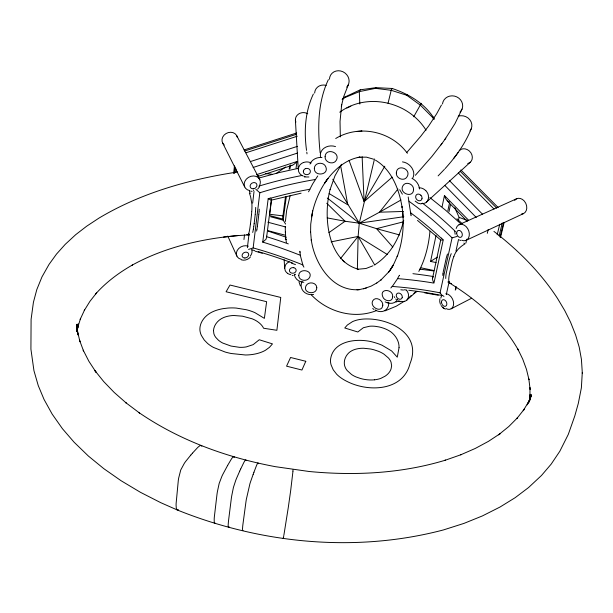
<?xml version="1.0" encoding="UTF-8"?>
<svg xmlns="http://www.w3.org/2000/svg" width="613" height="613" viewBox="0 0 613 613"><rect width="100%" height="100%" fill="white"/><g stroke="black" fill="none" stroke-linecap="round" stroke-linejoin="round"><path stroke-width="0.92" d="M287.551 273.306A8.314 7.118 -3.9 0 1 285.152 270.394L284.685 267.843L285.558 264.969A8.26 7.088 -4.4 0 1 288.669 262.103L289.16 261.851M77.016 331.38L76.893 324.285L77.943 334.966L77.269 330.254L79.958 341.763L79.445 339.931L83.544 350.965L83.199 350.153L88.87 361.249L96.118 372.321L94.862 370.574L103.735 381.6L114.171 392.412L126.14 402.925L125.573 402.503L139.58 413.039L139.059 412.656C179.77 440.578 227.132 457.612 275.452 466.685L309.036 471.481C354.682 475.887 401.454 473.52 445.505 460.148L444.862 460.363L461.413 454.562M582.289 372.42L581.369 387.876L578.304 403.415L574.818 415.89L568.297 434.387L559.838 451.237L551.217 464.072L541.509 475.45L528.521 487.58L515.158 497.687L500.024 507.028L482.37 515.939L463.972 523.395L443.475 529.923C355.755 553.026 260.923 543.723 177.188 509.939L176.337 508.583L176.092 505.38A54.488 16.528 -67.8 0 1 176.123 503.503L178.306 480.416A54.856 16.842 -67.9 0 1 178.667 478.102L180.743 469.972L184.36 463.267A30.949 9.601 -67.4 0 1 185.701 461.397L190.804 455.084M357.356 269.651L358.115 236.442L359.287 223.186L374.489 158.966M301.757 175.318L300.853 174.659A8.666 7.601 -5 0 1 298.523 171.111L298.454 167.947L299.673 165.349A8.72 7.662 -4.6 0 1 302.998 162.706L303.581 162.468M255.698 207.401L255.652 208.581A24.091 5.494 89.2 0 1 255.491 211.27L255.491 211.27M77.039 331.771L77.33 324.154L76.954 330.905M251.744 211.73L251.728 211.937A43.684 10.383 88.6 0 1 251.522 214.328L251.491 214.673M255.452 211.746L255.452 211.746A43.63 9.808 89.2 0 1 255.238 214.205L255.192 214.634M259.107 211.255L259.115 211.194A24.068 5.18 89.7 0 0 259.253 209.186M283.275 537.923L283.252 538.375M433.092 276.923C430.556 279.015 436.134 284.394 431.767 282.739A257.721 100.616 -7.1 0 0 397.615 278.616L392.236 286.509M259.077 211.669L259.069 211.738A43.584 9.256 89.8 0 1 258.847 214.129L258.816 214.466M285.413 221.469L286.646 210.328L290.187 195.532M251.483 214.803L250.464 223.845M255.169 214.895L254.157 223.676M258.778 214.811L257.368 226.427M292.96 471.113L292.968 469.903M292.937 471.297L292.937 471.297A30.88 0.59 -82 0 1 292.784 472.769L290.853 489.09A31.232 0.605 -82 0 1 290.585 491.258L288.332 507.181A55.3 1.057 -82 0 1 287.964 509.526L284.317 532.482A54.917 1.034 -82 0 1 284.018 534.306L283.873 535.203M233.645 173.372L234.457 165.809M234.312 173.517L235.024 166.897M235.599 172.659L236.005 168.874M429.951 231.4C428.686 245.246 425.322 259.061 418.809 271.413M243.959 239.507L244.495 234.879M249.43 192.237L249.614 190.689M247.399 247.69L249.054 233.683M252.648 203.148L254.027 191.455M442.984 273.888L443.038 273.429A44.404 18.375 -62 0 1 443.36 271.306L446.157 258.471A44.58 18.49 -62.1 0 1 446.808 256.134L446.969 255.613A24.581 10.329 -62 0 1 447.49 254.004M258.372 177.088L258.556 175.525M439.827 298.891L439.743 301.818L440.44 304.316M302.845 264.985L300.278 255.269A258.042 119.635 28.7 0 0 265.077 242.825L262.739 242.104L268.18 198.696L270.747 197.961M269.345 215.699L266.693 236.595L266.463 236.151M269.444 214.918L271.444 199.148M271.62 199.125L269.697 214.274L283.405 215.945M250.441 223.967L250.004 227.239A43.515 10.321 88.6 0 1 249.675 229.316L249.598 229.76A23.961 5.747 88.4 0 1 249.192 231.814L248.878 233.009A9.685 2.345 88.3 0 1 248.365 234.296L247.629 234.879L246.817 234.488M254.157 223.699L253.782 226.481M285.466 197.026L282.532 219.01L285.597 224.074M289.167 169.311L289.635 165.794M286.325 196.436L283.152 220.144L270.555 216.757M290.049 168.644L290.516 165.119M296.071 168.046L296.96 161.518L256.541 174.674M529.249 401.776L530.299 394.305L529.923 398.067L530 387.692L530.099 389.355L528.843 378.941L528.988 379.669L526.46 369.317L522.713 359.088L517.816 349.035L518.59 350.513C502.3 321.35 476.086 299.106 447.842 281.965M253.736 226.802L253.69 227.101A43.469 9.747 89.1 0 1 253.368 229.178L253.361 229.239M257.33 226.664L257.284 227.009A43.423 9.195 89.7 0 1 256.962 229.086L256.962 229.086M312.714 210.864L310.73 224.151L310.592 232.266L310.569 231.645L311.335 240.373L311.258 239.821C314.262 262.126 331.395 291.903 359.325 289.635L356.988 289.865M283.758 535.892L283.298 538.344M253.345 229.293L253.292 229.63A23.938 5.433 89 0 1 252.893 231.676L252.702 232.457M256.908 229.369L256.893 229.477A23.915 5.126 89.6 0 1 256.594 231.093M77.085 331.426L78.387 323.978L77.131 331.15M311.825 215.286L311.511 216.864C313.963 203.026 319.503 189.693 327.97 178.46L324.453 183.402C332.759 171.019 344.82 159.48 360.092 157.089L357.272 157.564M436.096 262.563L430.571 261.429L436.035 235.499M442.103 206.696L444.448 195.532L468.439 220.082M432.502 278.455L440.701 239.989L417.491 220.412M447.873 210.696L449.367 203.685M448.961 211.822L450.463 204.826M433.95 283.106L443.237 239.829L441.306 238.02M410.564 212.504L408.779 201.133A261.851 185.977 28.3 0 1 452.065 237.859L440.042 292.891L441.858 295.091L443.965 296.385M403.714 220.274C399.5 238.013 390.81 254.418 375.125 264.563M458.286 221.055L459.099 217.37L454.846 207.799M446.295 294.524L449.191 281.505M455.949 251.085L458.539 239.43M455.26 290.141L456.095 286.455M465.911 243.062L466.784 239.2M330.093 189.44C323.22 215.707 326.921 260.755 358.367 269.222M487.297 233.308L488.201 229.492M77.943 326.484L77.46 328.261L80.609 318.323L80.203 319.358L84.625 309.818L84.28 310.477L89.912 301.374L96.678 292.769L95.551 294.048C106.08 282.233 118.876 272.685 132.6 264.9L132.155 265.138C164.56 247.33 201.263 238.802 237.882 235.584L223.553 237.062M497.181 234.84L499.733 224.266M499.12 235.928L502.254 222.948M500.085 237.131L503.457 223.232M388.037 103.298L391.201 90.303L392.121 88.464C409.047 94.103 425.054 103.574 434.517 119.152M500.53 237.354L504.139 222.465M529.77 400.235L531.187 394.787L529.119 402.113M330.032 189.67L334.974 175.801L341.487 164.269M529.525 400.841L531.517 395.025L527.241 404.856L529.333 400.565L523.241 410.695L524.307 409.093L517.027 418.334L517.617 417.66L508.828 426.495L498.561 434.824L500.331 433.514L488.53 441.306L475.305 448.432L460.715 454.808M253.131 474.462L250.602 481.642A31.209 3.295 -76.8 0 0 249.92 483.741L246.326 499.396A55.262 5.762 -76.9 0 0 245.966 501.74L242.871 524.774A54.886 5.655 -76.9 0 0 242.671 526.613C242.779 527.486 241.79 531.195 243.009 530.536M253.154 474.401L253.928 472.278M253.951 472.225L256.311 466.033A30.857 3.234 -76.8 0 1 256.885 464.685L257.039 464.347A16.85 1.778 -76.9 0 1 257.514 463.443A9.839 1.042 -76.9 0 1 258.096 463.183M453.858 256.426L454.608 254.625A10.007 4.475 -60.6 0 1 455.819 252.295L458.187 249.154L461.214 246.434A40.91 18.045 -60.1 0 1 463.497 244.809L465.052 243.805L463.842 243.123M433.606 119.144L432.671 117.52L432.977 116.776M451.229 253.659L450.823 254.694A24.627 10.628 -61.3 0 0 449.942 257.268L449.804 257.728A44.665 19.034 -61.4 0 0 449.122 260.127L446.295 272.977A44.488 18.911 -61.3 0 0 445.973 275.099L445.919 275.559A24.459 10.505 -61.1 0 0 445.758 277.704L445.758 278.494M313.366 94.011C305.036 111.489 303.918 131.45 306.554 150.392M328.376 79.629C317.588 102.371 317.58 128.316 320.162 152.859M421.277 103.344L413.706 116.769M471.167 128.983C465.144 143.764 455.727 156.882 445.061 168.652M462.056 109.099L454.877 123.765L444.793 139.588M308.554 191.808L312.653 183.915L317.756 175.954M239.706 471.152L236.618 478.186A31.179 4.659 -74.9 0 0 235.783 480.247L233.423 487.435L231.737 495.771A55.216 8.145 -75.1 0 0 231.369 498.108L228.473 521.157A54.833 7.992 -75 0 0 228.312 523.012C228.388 523.885 227.5 528.168 229.155 526.866M239.729 471.098L240.679 469.022M240.71 468.968L243.629 462.915A30.826 4.567 -75 0 1 244.342 461.604L244.541 461.282A16.835 2.506 -75 0 1 245.154 460.409A9.831 1.471 -75.1 0 1 245.943 460.202M348.422 84.54L343.594 96.892L341.341 106.401L341.686 104.593L340.023 121.527L340.338 136.914M432.671 117.52L420.449 105.229L406.764 95.268L407.093 94.571M441.46 105.015L436.655 113.811L428.64 126.025L420.648 136.4L406.948 152.292M399.431 275.245L399.362 275.681M342.131 99.521L344.368 97.804L359.287 91.628L375.516 88.349L375.884 87.659L392.121 88.464M375.884 87.659L360.298 89.805L359.287 91.628L359.831 104.064M227.653 465.382L222.879 474.27A31.133 6 -73 0 0 221.883 476.339L219.178 483.427L217.385 491.71A55.147 10.49 -73.3 0 0 217.025 494.047L214.32 517.111A54.772 10.298 -73.2 0 0 214.19 518.973L214.251 522.628L215.117 523.203M227.676 465.328L231.147 459.444A30.788 5.885 -73.1 0 1 232.005 458.172L232.243 457.857A16.812 3.234 -73.2 0 1 232.986 457.022A9.816 1.893 -73.2 0 1 233.982 456.877M344.368 97.804L344.774 97.092L360.298 89.805M384.811 166.215L364.107 201.654L349.103 160.529M259.429 186.957L257.629 189.149M415.384 175.272L431.95 156.399L441.95 143.526M440.962 144.906L445.804 138.17M453.513 158.667L458.095 152.53M340.376 258.732L358.115 236.442L387.309 254.51M397.944 189.049L379.501 212.205L359.287 223.186L345.073 221.247L327.235 217.899M190.842 455.038L192.436 453.191M192.474 453.145L197.401 447.804A30.612 9.433 -67.6 0 1 198.635 446.67L198.98 446.402A16.72 5.18 -67.8 0 1 200.076 445.697A9.762 3.034 -67.8 0 1 201.639 445.743M296.96 161.518C295.351 163.334 292.079 166.391 290.593 165.226M444.425 169.326L438.126 175.885M250.357 257.123C248.196 259.613 244.556 260.862 241.361 259.835M409.277 297.343L411.223 295.458M426.502 202.083L470.248 162.276M406.703 300.201L416.518 291.512M392.228 177.142L364.107 201.654L362.137 156.683M381.294 279.689L380.972 279.949L389.094 271.544L388.604 272.157L393.209 265.314L390.06 270.348L394.236 263.13L397.661 255.345L397.201 256.625C402.526 242.258 404.197 226.634 402.634 211.416L403.101 217.033M376.734 283.03L381.393 279.62M430.571 261.429L437.36 257.131M342.521 98.716L344.774 97.092M328.936 232.626L345.073 221.247L326.744 203.248M276.294 173.441L285.62 166.974M413.89 293.405L416.855 291.374M404.457 301.175L396.213 306.216L385.002 310.868M376.826 282.961L371.171 286.102L363.54 288.838M339.732 112.21C367.164 92.019 408.396 101.62 426.05 130.201M262.739 242.104L265.973 239.331L266.778 236.771L268.716 237.346A263.659 122.301 28.3 0 1 288.302 243.897M401.009 199.976L379.501 212.205L403.385 211.454M178.398 509.694L177.234 509.955L160.744 502.675L140.4 492.285L121.075 480.722L103.835 468.684L88.372 456.034L74.112 442.226L62.434 428.709L52.151 414.074L44.052 399.446L38.251 385.6L33.953 370.704L30.918 349.157L31.094 319.373L33.424 302.278L36.803 289.597L41.952 276.938L49.009 264.448L56.503 254.081L65.246 244.334L75.721 234.656L86.64 226.235L98.892 218.151C141.105 192.888 189.287 179.31 237.637 171.985M335.709 138.492C359.264 124.27 391.201 131.144 407.361 153.281M451.176 308.783L471.596 298.24M372.988 265.766L366.022 268.486L358.306 269.214M466.217 240.296L523.387 213.646M346.843 108.034L350.828 106.233M459.022 224.71L516.713 198.719M395.944 302.086L399.178 300.822M376.543 310.553C354.26 319.526 327.917 312.14 311.557 295.114M456.984 236.465L452.087 237.844M258.625 176.26L291.849 165.441M250.786 161.449L297.42 146.354M253.108 167.479L297.458 153.081M244.043 149.947L296.692 132.975M244.625 151.013L296.439 134.308M246.043 152.752L297.282 136.216M258.38 178.191L278.723 172.682L298.761 168.238M366.306 288.041L359.111 289.658M271.605 199.554L271.222 200.167L301.075 193.21M403.231 221.883L376.528 228.657L359.287 223.186L327.304 197.999M449.559 201.984C447.352 202.282 445.145 198.122 444.448 195.532M308.921 176.973L304.4 176.981M331.127 241.867L358.115 236.442L374.788 265.138M442.9 239.898L440.808 240.074M258.51 176.299L257.215 175.885M403.5 301.565L404.013 301.496A8.406 6.751 47.8 0 0 407.063 299.864L408.312 297.696L408.496 294.615A8.352 6.712 48.3 0 0 406.733 290.539M403.798 216.718L359.287 223.186L332.782 179.249M361.478 131.067L361.969 131.021L357.203 131.466M359.532 157.181L366.459 157.15L373.562 159.188M237.882 235.584L249.652 234.833M451.597 283.512L450.08 283.244L449.16 282.279A9.892 4.391 -60.1 0 1 448.8 280.808L448.754 279.459A24.505 10.812 -60.3 0 1 448.915 277.306L448.969 276.838A44.573 19.463 -60.6 0 1 449.291 274.716L452.133 261.866A44.749 19.593 -60.7 0 1 452.8 259.529L452.969 259A24.666 10.934 -60.6 0 1 453.858 256.426M271.222 200.167L268.18 198.696M250.863 193.11L249.384 193.149L249.905 194.605A40.029 9.601 88.3 0 1 250.633 196.896L251.905 204.19A9.793 2.383 88.6 0 1 251.958 206.765L251.92 208.696A24.122 5.816 88.6 0 1 251.767 211.385M292.225 275.421L293.175 275.413M250.679 191.21L252.104 191.31M400.779 289.788L403.5 290.056M265.391 173.563L271.934 174.23M419.744 269.138L433.575 270.915M375.516 88.349L391.201 90.303L406.764 95.268M248.556 249.384L253.146 247.989L259.82 192.735L255.874 189.34M421.085 203.945L418.143 203.225L415.193 201.125M433.552 276.57L431.713 276.271A263.276 103.183 -6.8 0 0 412.932 273.689M424.679 292.838L438.249 295.228M421.177 267.843L433.912 270.525M267.758 230.611L284.8 235.093M267.881 222.228L285.635 226.956M269.95 215.623L282.532 219.01L283.037 219.646M399.63 234.963L376.528 228.657L392.795 247.039M400.358 301.757L398.657 301.182M255.031 251.154L262.287 253.261M268.341 231.185L286.248 237.239M285.275 239.093L286.547 239.545M459.099 217.37L466.983 220.289M291.42 263.061L295.466 264.609M387.431 302.914L385.148 301.857M459.489 239.967L460.692 240.488M445.36 309.144L442.824 307.573L441.092 305.535M375.462 160.139C391.845 169.939 399.186 189.478 402.12 207.478L402.013 206.658L402.726 212.274M329.143 193.578L347.778 204.788L340.606 165.594M287.551 273.314L288.026 273.628A7.938 6.812 -3.4 0 0 290.784 274.655M442.824 307.573L443.835 308.316M429.889 197.593L445.835 210.412L460.555 223.584M493.94 231.4C518.406 250.357 540.689 272.524 557.592 298.577L564.765 310.599L570.573 322.216L575.615 334.959L579.185 347.042L581.415 359.287L582.35 373.578M372.712 308.439L373.892 309.465M456.9 218.749L462.225 223.707M460.846 169.947L498.147 207.516M460.056 171.196L496.722 208.144M458.256 172.935L494.04 209.048M449.551 180.728L482.439 214.136M445.046 185.647L476.255 217.454M447.321 200.957L467.183 221.285M395.714 298.968L396.366 299.634M342.452 260.058L344.284 261.966M425.805 190.651L426.234 191.126A8.82 7.256 49.8 0 1 428.318 195.057L428.556 198.03L427.499 200.972A8.766 7.187 49.9 0 1 424.334 203.286L423.338 203.508A7.938 6.505 49 0 1 421.92 203.547A8.666 7.095 49.1 0 1 421.46 203.478M402.381 194.168L399.699 189.731M406.388 290.079L406.748 290.531M236.58 135.404L259.843 179.701M222.542 142.814L244.702 186.95M394.289 296.73L394.672 297.512M258.602 175.617L258.732 176M227.791 236.074L236.879 256.127M300.37 285.919L299.006 281.903M410.986 215.079L411.078 215.738M454.785 231.27L455.122 234.289M306.784 152.124L307.013 153.855M285.796 238.227L286.348 242.503M299.903 251.253L300.002 252.173A5.08 1.172 64.6 0 1 299.834 251.851M285.359 231.86L285.75 237.79M295.397 120.14L298.286 169.563M284.156 259.805L284.677 268.364M285.252 226.695L285.374 232.641M374.489 379.83A23.179 13.448 10.8 0 1 360.413 378.466L356.092 376.957A19.968 11.609 10.8 0 1 351.525 374.474L347.28 370.65A23.309 13.524 10.8 0 1 345.364 367.723C342.368 361.486 345.985 353.563 352.008 350.651A21.945 12.658 10.8 0 1 354.559 349.571A22.558 13.019 10.8 0 1 357.425 348.805L358.413 348.621A20.444 11.785 10.8 0 1 363.639 348.245L370.505 348.996A28.949 16.773 10.8 0 1 374.114 349.839L378.466 351.303A22.114 12.758 10.9 0 1 384.029 354.199L388.412 357.961A22.796 13.157 10.9 0 1 391.048 362.183L391.638 365.884L391.048 368.965A33.163 19.172 10.5 0 1 385.209 376.121L380.949 378.321A22.551 13.088 10.8 0 1 374.482 379.807M397.561 299.489A10.429 8.705 55.2 0 1 387.6 302.753M388.703 302.508A10.36 8.866 50.7 0 1 384.642 310.653A10.36 8.866 50.7 0 1 375.156 309.948M402.473 161.886A11.049 8.636 42.9 0 1 411.944 168.031A11.049 8.636 42.9 0 1 412.756 178.031M442.486 104.003A10.199 9.471 18.1 0 1 456.731 96.862A10.199 9.471 18.1 0 1 459.995 112.164M411.951 178.329A10.996 8.436 47.8 0 1 419.507 189.003M458.24 116.179A10.137 9.341 16.1 0 1 469.819 119.734A10.137 9.341 16.1 0 1 469.964 130.96M309.971 164.054A10.896 9.049 -6.2 0 1 321.978 157.472M314.63 93.076A10.023 9.072 35.1 0 1 326.246 85.406M320.653 157.212A10.965 9.126 -0.2 0 1 324.17 148.101A10.965 9.126 -0.2 0 1 335.518 146.599M329.465 79.223A10.107 9.241 35.2 0 1 342.866 71.721A10.107 9.241 35.2 0 1 346.674 87.153M313.588 294.455A10.283 9.287 -2.8 0 1 303.358 291.252A10.283 9.287 -2.8 0 1 302.102 281.52M303.803 282.264A10.337 9.241 -9.9 0 1 294.355 274.793M442.839 275.513A24.42 10.214 -61.7 0 1 442.984 273.888M514.682 200.367A8.176 6.383 65.6 0 1 525.739 203.217A8.176 6.383 65.6 0 1 521.456 214.067M456.149 228.503A8.574 6.314 66.3 0 1 464.179 225.117A8.574 6.314 66.3 0 1 469.229 235.813A8.574 6.314 66.3 0 1 461.689 240.235M445.85 293.673A8.291 5.892 63.5 0 1 453.628 303.527A8.291 5.892 63.5 0 1 446.026 308.6M440.862 298.087A8.291 5.892 63.5 0 1 441.758 295.681M233.959 456.961A11.8 2.276 -73.2 0 1 234.105 457.444M201.608 445.82A11.739 3.647 -67.8 0 1 201.823 446.203M245.92 460.286A11.816 1.762 -75.1 0 1 245.997 460.624M258.073 463.267A11.831 1.249 -76.9 0 1 258.127 463.727M402.235 297.389A3.402 2.667 48.5 0 0 399.293 293.152A3.402 2.667 48.5 0 0 396.289 295.88A3.402 2.667 48.5 0 0 400.182 299.251A3.456 2.713 46.4 0 0 402.22 297.382M403.492 301.542A8.03 6.459 47.5 0 1 400.764 301.267M397.607 299.596A8.03 6.459 47.5 0 1 397.408 299.428M459.26 150.683A8 6.758 48.6 0 1 470.876 152.783A8 6.758 48.6 0 1 467.75 163.525M421.974 198.673A3.571 2.942 52.9 0 1 417.737 200.321A3.571 2.942 52.9 0 1 416.081 195.263A3.571 2.942 52.9 0 1 420.863 195.271M420.893 195.24A3.632 3.034 51.7 0 1 421.966 198.673M419.008 187.846A8.429 6.95 49.4 0 1 425.774 190.674M392.305 286.44A256.073 101.674 -7.2 0 1 440.126 292.838M408.856 200.926A8.574 1.601 81.9 0 1 408.22 196.949M422.395 203.118A267.628 188.896 27.8 0 1 455.344 231.423M455.834 287.903A6.559 4.506 54.8 0 1 456.064 289.06M399.017 275.827A5.463 0.506 -63.8 0 1 397.745 278.218M392.297 286.294A8.559 1.532 -59.3 0 1 390.826 287.972M411.001 214.91A5.693 0.874 87.6 0 1 410.626 212.359M410.419 212.657A260.786 186.36 28.5 0 1 441.138 238.135M404.266 289.78A260.609 105.658 -6.9 0 1 406.074 289.98M408.787 290.286A260.609 105.658 -6.9 0 1 441.789 295.481M253.123 247.913A256.38 120.477 28.8 0 1 302.845 264.908A8.482 3.211 85.2 0 0 303.925 267.145M259.835 192.766A262.992 168.238 -13.5 0 1 315.404 179.494M259.291 186A268.716 171.012 -13 0 1 301.826 175.51M300.339 255.138A5.41 1.632 -89.8 0 1 300.079 252.173M270.816 198.168A261.935 168.767 -13.7 0 1 309.887 189.256M251.82 249.797A260.824 124.286 28.4 0 1 254.548 250.556M258.203 251.606A260.824 124.286 28.4 0 1 292.654 263.1M295.872 122.148A7.877 7.019 -3.8 0 1 298.424 114.125A7.877 7.019 -3.8 0 1 307.734 113.773M305.603 168.629A3.532 3.126 -7.8 0 1 310.308 170.812A3.532 3.126 -7.8 0 1 306.967 174.659A3.532 3.126 -7.8 0 1 303.351 171.226M303.389 171.226A3.594 3.203 -5.6 0 1 305.588 168.59M303.129 175.992A7.854 6.866 -4.1 0 1 302.247 175.594M305.044 176.49A8.567 7.494 -4.2 0 1 304.071 176.283M303.596 162.499A8.337 7.325 -4.1 0 1 311.151 162.989M295.642 274.279A7.938 6.812 -3.4 0 1 294.669 274.57M251.751 249.69A8.122 6.59 -25.7 0 1 250.257 256.073M241.047 259.299A8.122 6.59 -25.7 0 1 237.231 250.449A8.122 6.59 -25.7 0 1 248.303 246.219M224.304 145.028A7.946 6.896 -27.1 0 1 226.082 133.519A7.946 6.896 -27.1 0 1 237.323 137.327M249.752 190.605A8.398 7.057 -28.4 0 1 244.825 181.402A8.398 7.057 -28.4 0 1 256.173 176.414A8.398 7.057 -28.4 0 1 258.985 186.544M253.774 190.306A8.398 7.057 -28.4 0 1 253.368 190.421M213.485 330.53L213.868 333.671A25.394 14.497 6.6 0 0 215.799 337.434L218.404 340.184A22.214 12.697 6.5 0 0 222.772 343.065L230.978 346.046L239.468 347.326A20.367 11.662 6.6 0 0 246.311 346.904L253.184 344.636L259.253 339.748L272.471 343.893L269.421 347.372L265.506 350.23A32.887 18.827 6.7 0 1 257.996 353.31A34.512 19.739 6.7 0 1 253.529 354.299A33.033 18.911 6.7 0 1 245.461 354.988L231.254 353.517A51.4 29.079 6.7 0 1 225.178 352.038L213.462 347.425A34.144 19.509 6.5 0 1 207.608 343.456L204.244 340.023L201.363 335.418A41.347 23.57 6.7 0 1 199.876 329.135C199.915 322.292 204.642 316.247 210.405 312.959A34.826 19.769 6.6 0 1 216.964 310.124L218.45 309.688A38.404 21.838 6.6 0 1 223.155 308.646L227.967 308.055A31.945 18.099 6.6 0 1 236.151 308.063L246.319 309.726A33.378 18.926 6.6 0 1 254.901 312.638L264.372 318.369L266.632 301.703L226.082 291.757L229.998 285.037L280.754 297.451L276.884 330.292L263.59 328.239A25.715 14.635 6.6 0 0 257.705 321.733A22.022 12.513 6.7 0 0 252.104 318.791L242.549 316.193L233.875 315.503A21.018 11.923 6.6 0 0 228.32 316.139A22.26 12.643 6.6 0 0 223.4 317.672C218.213 319.856 213.922 324.79 213.485 330.53M392.649 296.707C392.626 302.845 383.976 301.274 382.696 296.577C379.271 287.934 393.4 289.037 392.649 296.707M382.796 305.151C382.129 313.703 369.302 307.228 372.742 300.791C375.616 295.864 383.156 300.286 382.796 305.151M325.089 156.698C324.645 162.568 333.694 165.41 336.414 160.077C340.567 152.185 325.58 147.388 325.089 156.698M316.783 287.704C316.783 295.589 302.401 293.481 305.979 285.857C308.201 281.183 316.676 282.218 316.783 287.704M314.346 168.36C313.925 176.843 329.319 175.303 325.802 166.851C323.817 161.48 314.492 162.269 314.346 168.36M298.753 275.452C298.707 280.938 307.021 281.972 309.504 277.651C313.534 270.111 299.083 267.682 298.753 275.452M396.327 172.874C395.76 178.452 404.251 181.946 407.124 176.682C411.752 168.866 396.902 163.403 396.327 172.874M413.545 189.655C413.292 198.727 398.619 193.371 402.856 185.877C405.637 180.651 414.028 184.138 413.545 189.655M399.048 347.663L397.27 357.172L391.653 350.965L382.16 345.295A34.021 19.616 10.7 0 0 374.834 342.667C359.264 337.61 332.284 339.778 330.453 360.306A44.374 25.677 11 0 0 331.15 365.041L333.227 369.792L336.606 374.152A33.163 19.264 10.7 0 0 341.288 378.083A34.167 19.831 10.8 0 0 347.111 381.478C368.26 392.328 403.193 391.286 410.013 363.601C421.974 334.66 390.849 318.775 366.704 318.952A28.719 16.084 10.7 0 0 358.996 319.634A28.627 16.022 10.7 0 0 352.437 321.672L347.349 325.013L344.767 327.986L357.808 331.985L363.379 327.71L369.67 326.231A18.015 10.092 10.8 0 1 375.164 326.308L379.041 326.936A23.44 13.172 10.8 0 1 381.615 327.587A21.103 11.846 10.9 0 1 391.01 331.97C395.799 335.663 399.308 341.472 399.048 347.663M305.787 361.287L301.933 370.03L286.562 366.168L290.57 357.479L305.787 361.287M456.693 233.063A3.64 2.644 67.4 0 0 460.884 237.269A3.64 2.644 67.4 0 0 460.945 231.354A3.64 2.644 67.4 0 0 456.693 233.063M441.475 302.255A3.525 2.467 64.6 0 0 445.613 306.224A3.525 2.467 64.6 0 0 445.398 300.569A3.525 2.467 64.6 0 0 441.475 302.255M293.765 267.697A3.364 2.835 -5.7 0 0 289.459 270.149A3.417 2.873 -3.4 0 0 290.884 272.785A3.364 2.835 -5.7 0 0 295.811 271.597A3.364 2.835 -5.7 0 0 293.765 267.697M244.894 258.012A3.448 2.781 -27.3 0 0 248.487 253.552A3.448 2.781 -27.3 0 0 242.794 253.675A3.448 2.781 -27.3 0 0 244.894 258.012M253.177 188.819A3.571 2.981 -30 0 0 256.663 183.977A3.571 2.981 -30 0 0 250.755 184.268A3.571 2.981 -30 0 0 253.177 188.819"/></g></svg>
